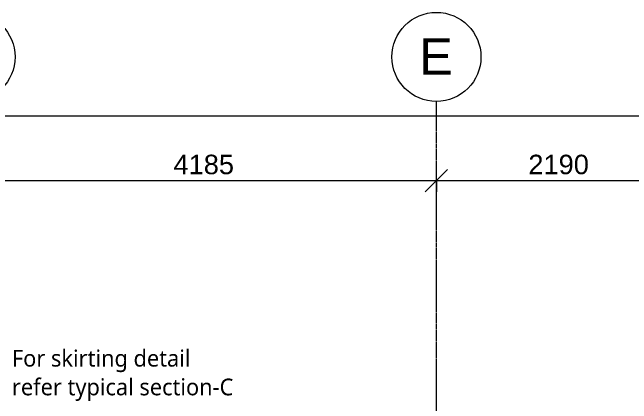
# Model space of a CAD drawing. Header units: millimetres. Extents: x -25665 to 25841, y -6376 to 15610.
# Drawn here: x 914 to 6475, y 12097 to 15610 of the extents above; entities that cross this region are included whole.
import ezdxf

# ---------------------------------------------------------------- set-up
doc = ezdxf.new("R2010")
doc.units = ezdxf.units.MM
doc.linetypes.add('Grid Line', pattern=[22.225, 12.7, -3.175, 3.175, -3.175])
for name, color, linetype, lineweight in [('A-ANNO-DIMS', 211, 'Continuous', 9), ('A-ANNO-DIMS-100', 211, 'Continuous', 9), ('G-ANNO-TEXT', 231, 'Continuous', 9), ('S-GRID', 1, 'Continuous', 9), ('S-GRID-IDEN', 1, 'Continuous', 9)]:
    doc.layers.add(name, color=color, linetype=linetype, lineweight=lineweight)
doc.styles.add('Arial_1', font='arial.ttf', dxfattribs={"height": 325})
doc.styles.add('Arial_8', font='arial.ttf', dxfattribs={"height": 175})
doc.styles.add('Lucida Sans Unicode_1', font='l_10646.ttf', dxfattribs={"height": 150})
doc.dimstyles.new('grid-dim', dxfattribs={"dimscale": 304.8, "dimtxt": 178.545395, "dimasz": 0.656168, "dimexe": 0.328084, "dimexo": 0.0625, "dimgap": 0.016404, "dimtad": 1, "dimdec": 0, "dimzin": 0, "dimdsep": 46, "dimtxsty": 'Arial_8', "dimblk1": 'OBLIQUE', "dimblk2": 'OBLIQUE', "dimsah": 1, "dimcen": 0.09, "dimdle": 0.328084, "dimazin": 0, "dimtfac": 1, "dimtdec": 4, "dimtix": 1, "dimtmove": 0, "dimatfit": 3, "dimfxl": 0.328084, "dimfxlon": 1, "dimtvp": 1, "dimtolj": 1, "dimtzin": 0, "dimarcsym": 2})

# ---------------------------------------------------------------- blocks, each defined once
blk = doc.blocks.new('Grid - 100-grid-312781-Section - D')
at = {"layer": 'S-GRID-IDEN'}
blk.add_circle((-9887.8, 15209.9), 400, dxfattribs=at)
blk = doc.blocks.new('DIMBLOCK54-Section - D')
at = {"layer": 'A-ANNO-DIMS-100', "transparency": 16777216}
for p, q in [((537.2, 14099.4), (637.2, 14199.4)), ((537.2, 13999.4), (537.2, 14199.4)), ((4722.2, 14099.4), (4822.2, 14199.4)), ((4722.2, 13999.4), (4722.2, 14199.4)), ((537.2, 14099.4), (437.2, 13999.4)), ((537.2, 14099.4), (4722.2, 14099.4)), ((537.2, 14099.4), (537.2, 13999.4)), ((4722.2, 14099.4), (4622.2, 13999.4)), ((4722.2, 14099.4), (4722.2, 13999.4))]:
    blk.add_line(p, q, dxfattribs=at)
at = {"layer": 'A-ANNO-DIMS-100', "color": 0, "transparency": 16777216, "insert": (2360.5, 14331.6), "char_height": 175, "width": 646.06, "attachment_point": 1, "line_spacing_factor": 0.941778, "style": 'Arial_8'}
blk.add_mtext('4185', dxfattribs=at)
blk = doc.blocks.new('_Oblique')
at = {"color": 0, "linetype": 'ByBlock', "lineweight": -2}
blk.add_line((-0.5, -0.5), (0.5, 0.5), dxfattribs=at)
blk = doc.blocks.new('DIMBLOCK55-Section - D')
at = {"layer": 'A-ANNO-DIMS-100', "transparency": 16777216}
for p, q in [((4722.2, 14099.4), (4822.2, 14199.4)), ((4722.2, 13999.4), (4722.2, 14199.4)), ((6912.2, 14099.4), (7012.2, 14199.4)), ((6912.2, 13999.4), (6912.2, 14199.4)), ((4722.2, 14099.4), (4622.2, 13999.4)), ((4722.2, 14099.4), (7012.2, 14099.4)), ((4722.2, 14099.4), (4722.2, 13999.4)), ((6912.2, 14099.4), (6812.2, 13999.4)), ((6912.2, 14099.4), (6912.2, 13999.4))]:
    blk.add_line(p, q, dxfattribs=at)
at = {"layer": 'A-ANNO-DIMS-100', "color": 0, "transparency": 16777216, "insert": (5548, 14331.6), "char_height": 175, "width": 646.06, "attachment_point": 1, "line_spacing_factor": 0.941778, "style": 'Arial_8'}
blk.add_mtext('2190', dxfattribs=at)
blk = doc.blocks.new('DIMBLOCK56-Section - D')
at = {"layer": 'A-ANNO-DIMS-100', "transparency": 16777216}
for p, q in [((-17977.8, 14682.4), (-17877.8, 14782.4)), ((-17977.8, 14582.4), (-17977.8, 14782.4)), ((6912.2, 14682.4), (7012.2, 14782.4)), ((6912.2, 14582.4), (6912.2, 14782.4)), ((-18077.8, 14682.4), (7012.2, 14682.4)), ((-17977.8, 14682.4), (-18077.8, 14582.4)), ((-17977.8, 14682.4), (-17977.8, 14582.4)), ((6912.2, 14682.4), (6812.2, 14582.4)), ((6912.2, 14682.4), (6912.2, 14582.4))]:
    blk.add_line(p, q, dxfattribs=at)
at = {"layer": 'A-ANNO-DIMS-100', "color": 0, "transparency": 16777216, "insert": (-5869.3, 14914.6), "char_height": 175, "width": 807.575, "attachment_point": 1, "line_spacing_factor": 0.941778, "style": 'Arial_8'}
blk.add_mtext('24890', dxfattribs=at)

msp = doc.modelspace()

# ---------------------------------------------------------------- linework, layer by layer
at = {"layer": 'S-GRID', "linetype": 'Grid Line'}
msp.add_line((4722.2, -653.8), (4722.2, 14809.9), dxfattribs=at)

# ---------------------------------------------------------------- block references
at = {"layer": 'S-GRID-IDEN'}
for p in [(10425, 0), (14610, 0)]:
    msp.add_blockref('Grid - 100-grid-312781-Section - D', p, dxfattribs=at)

# ---------------------------------------------------------------- texts
at = {"layer": 'G-ANNO-TEXT', "color": 7, "char_height": 150, "attachment_point": 1, "style": 'Lucida Sans Unicode_1'}
for s, insert, width in [('For skirting detail ', (909.1, 12578.9), 2276.793), ('refer typical section-C ', (909.1, 12321), 2821.94)]:
    msp.add_mtext(s, dxfattribs=dict(at, insert=insert, width=width))

# ---------------------------------------------------------------- dimensions: what is measured, and where the dimension line sits
at = {"layer": 'A-ANNO-DIMS'}
for base, p1, p2, override, picture, middle in [((6912.2, 14682.4), (-17977.8, 14582.4), (6912.2, 14582.4), {"dimpost": '<>', "dimfxl": 24889.999246}, 'DIMBLOCK56-Section - D', (-5532.8, 14776.7)), ((4722.2, 14099.4), (537.2, 13999.4), (4722.2, 13999.4), {"dimpost": '<>', "dimfxl": 4184.999946}, 'DIMBLOCK54-Section - D', (2629.7, 14193.7)), ((6912.2, 14099.4), (4722.2, 13999.4), (6912.2, 13999.4), {"dimpost": '<>', "dimfxl": 2190.000054}, 'DIMBLOCK55-Section - D', (5817.2, 14193.7))]:
    dim = msp.add_linear_dim(base=base, p1=p1, p2=p2, dimstyle='grid-dim', override=override, dxfattribs=at)
    dim.commit()
    dim.dimension.update_dxf_attribs({"geometry": picture, "text_midpoint": middle})

# ---------------------------------------------------------------- next in the draw order: texts
at = {"layer": 'S-GRID-IDEN', "insert": (4566.5, 15376.7), "char_height": 325, "width": 368.776, "attachment_point": 1, "style": 'Arial_1', "bg_fill": 3, "box_fill_scale": 1.25, "bg_fill_color": 256, "bg_fill_true_color": 13158600, "bg_fill_transparency": 0}
msp.add_mtext('E', dxfattribs=at)

doc.saveas('drawing.dxf')
